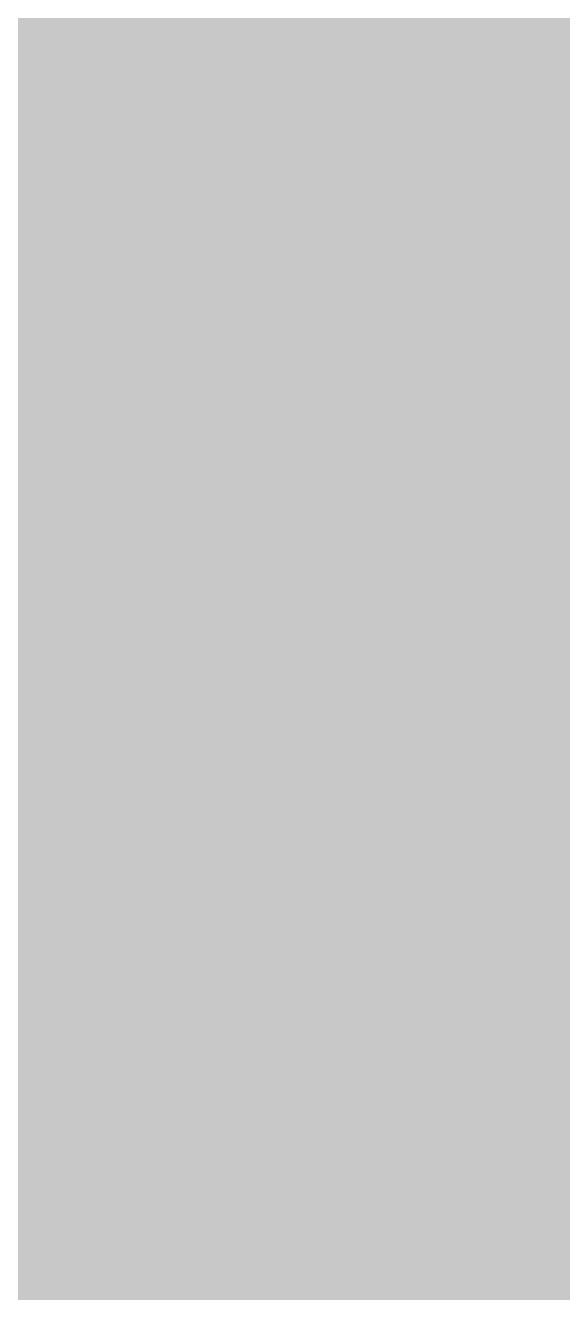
# Model space of a CAD drawing. Extents: x -6 to 196, y -52 to 46.
# Drawn here: x 81.93 to 85.75, y 24.01 to 33.04 of the extents above; entities that cross this region are included whole.
import ezdxf

# ---------------------------------------------------------------- set-up
doc = ezdxf.new("R2010")
doc.units = 0
doc.header["$MEASUREMENT"] = 0
doc.layers.get('0').update_dxf_attribs({"linetype": 'CONTINUOUS'})
for name, color, linetype in [('22-304-1_BOT', 7, 'CONTINUOUS'), ('22-304-1_DRD', 7, 'CONTINUOUS'), ('22-304-1_GND', 6, 'CONTINUOUS'), ('22-304-1_IN1', 4, 'CONTINUOUS'), ('22-304-1_SMT', 5, 'CONTINUOUS'), ('22-304-1_SPT', 10, 'CONTINUOUS'), ('22-304-1_SST', 14, 'CONTINUOUS'), ('22-304-1_TOP', 9, 'CONTINUOUS'), ('THRUHOLE_TAP', 13, 'CONTINUOUS')]:
    doc.layers.add(name, color=color, linetype=linetype)

# ---------------------------------------------------------------- blocks, each defined once
blk = doc.blocks.new('ROUND_57')
at = {"const_width": 0.35052}
blk.add_lwpolyline([(-0.17526, 0, 1), (0.17526, 0, 1)], format="xyb", close=True, dxfattribs=at)
blk = doc.blocks.new('ROUND_85')
at = {"const_width": 0.0635}
blk.add_lwpolyline([(-0.03175, 0, 1), (0.03175, 0, 1)], format="xyb", close=True, dxfattribs=at)
blk = doc.blocks.new('RECTANGLE_5')
blk.add_solid([(0.4826, 0.4064), (0.4826, -0.4064), (-0.4826, 0.4064), (-0.4826, -0.4064)])
blk = doc.blocks.new('ROUND_88')
at = {"const_width": 0.10033}
blk.add_lwpolyline([(-0.050164, 0, 1), (0.050164, 0, 1)], format="xyb", close=True, dxfattribs=at)

msp = doc.modelspace()

# ---------------------------------------------------------------- linework, layer by layer
at = {"layer": '22-304-1_BOT', "const_width": 0.254}
for points in [[(81.8388, 40.5892), (81.8388, -4.064)], [(82.0674, 40.3606), (82.0674, -4.064)], [(82.296, 40.132), (82.296, -4.064)], [(82.5246, 39.9034), (82.5246, -4.064)], [(82.7532, 39.6748), (82.7532, -4.064)], [(82.9818, 39.4462), (82.9818, -4.064)], [(83.2104, 39.2176), (83.2104, -4.064)], [(83.439, 38.989), (83.439, -4.064)], [(83.6676, 38.7604), (83.6676, -4.064)], [(83.8962, 38.5318), (83.8962, -4.064)], [(84.1248, 38.3032), (84.1248, -4.064)], [(84.3534, 38.0746), (84.3534, -4.064)], [(84.582, 37.846), (84.582, 0.76454)], [(84.8106, 37.6174), (84.8106, 1.4478)], [(85.0392, 37.3888), (85.0392, 1.86944)], [(85.2678, 37.1602), (85.2678, 2.19202)], [(85.4964, 36.9316), (85.4964, 2.44856)], [(85.725, 36.703), (85.725, 21.44268)], [(89.4588, 32.9692), (77.80528, 32.9692)], [(89.6874, 32.7406), (78.02626, 32.7406)], [(89.916, 32.512), (78.25486, 32.512)], [(90.1446, 32.2834), (78.48346, 32.2834)], [(90.3732, 32.0548), (78.67142, 32.0548)], [(90.6018, 31.8262), (78.74508, 31.8262)], [(90.8304, 31.5976), (78.75016, 31.5976)], [(91.059, 31.369), (78.75016, 31.369)], [(91.2876, 31.1404), (78.75016, 31.1404)], [(91.5162, 30.9118), (78.75016, 30.9118)], [(91.7448, 30.6832), (78.75016, 30.6832)], [(91.9734, 30.4546), (78.75016, 30.4546)], [(92.202, 30.226), (78.75016, 30.226)], [(92.4306, 29.9974), (78.75016, 29.9974)], [(92.6592, 29.7688), (78.75016, 29.7688)], [(92.8878, 29.5402), (78.75016, 29.5402)], [(93.1164, 29.3116), (78.75016, 29.3116)], [(93.345, 29.083), (78.75016, 29.083)], [(93.5736, 28.8544), (78.75016, 28.8544)], [(93.8022, 28.6258), (78.7781, 28.6258)], [(94.0308, 28.3972), (78.75778, 28.3972)], [(94.2594, 28.1686), (78.64602, 28.1686)], [(94.488, 27.94), (78.33868, 27.94)], [(94.7166, 27.7114), (56.5785, 27.7114)], [(94.9452, 27.4828), (56.73852, 27.4828)], [(95.1738, 27.2542), (56.8198, 27.2542)], [(95.4024, 27.0256), (56.84012, 27.0256)], [(95.631, 26.797), (56.8071, 26.797)], [(95.8596, 26.5684), (56.71058, 26.5684)], [(96.0882, 26.3398), (56.5277, 26.3398)], [(96.3168, 26.1112), (56.52516, 26.1112)], [(96.5454, 25.8826), (74.76744, 25.8826)], [(96.774, 25.654), (74.92238, 25.654)], [(97.0026, 25.4254), (74.97064, 25.4254)], [(97.2312, 25.1968), (74.94016, 25.1968)], [(97.4598, 24.9682), (74.8157, 24.9682)], [(97.6884, 24.7396), (74.44232, 24.7396)], [(97.917, 24.511), (56.52516, 24.511)], [(98.1456, 24.2824), (56.52516, 24.2824)], [(98.3742, 24.0538), (56.52516, 24.0538)]]:
    msp.add_lwpolyline(points, dxfattribs=at)
at = {"layer": '22-304-1_DRD', "const_width": 0.254}
for points in [[(83.058, 33.528), (82.677, 33.147)], [(83.058, 33.528), (82.677, 33.147)], [(83.947, 33.147), (83.566, 33.528)], [(83.947, 33.147), (83.566, 33.528)], [(82.677, 33.147), (82.677, 32.639)], [(82.677, 33.147), (82.677, 32.639)], [(83.947, 32.639), (83.947, 33.147)], [(83.947, 32.639), (83.947, 33.147)], [(82.677, 32.639), (83.058, 32.258)], [(82.677, 32.639), (83.058, 32.258)], [(83.566, 32.258), (83.947, 32.639)], [(83.566, 32.258), (83.947, 32.639)], [(83.058, 32.258), (83.566, 32.258)], [(83.058, 32.258), (83.566, 32.258)], [(85.979, 31.0388), (85.598, 30.6578)], [(85.979, 31.0388), (85.598, 30.6578)], [(85.598, 30.6578), (85.598, 30.1498)], [(85.598, 30.6578), (85.598, 30.1498)], [(85.598, 30.1498), (85.979, 29.7688)], [(85.598, 30.1498), (85.979, 29.7688)], [(82.931, 29.21), (82.55, 28.829)], [(83.439, 29.21), (82.931, 29.21)], [(83.82, 28.829), (83.439, 29.21)], [(84.836, 29.083), (84.455, 28.702)], [(84.836, 29.083), (84.455, 28.702)], [(85.344, 29.083), (84.836, 29.083)], [(85.344, 29.083), (84.836, 29.083)], [(85.725, 28.702), (85.344, 29.083)], [(85.725, 28.702), (85.344, 29.083)], [(82.55, 28.829), (82.55, 28.321)], [(83.82, 28.321), (83.82, 28.829)], [(84.455, 28.702), (84.455, 28.194)], [(84.455, 28.702), (84.455, 28.194)], [(85.725, 28.194), (85.725, 28.702)], [(85.725, 28.194), (85.725, 28.702)], [(82.55, 28.321), (82.931, 27.94)], [(83.439, 27.94), (83.82, 28.321)], [(84.455, 28.194), (84.836, 27.813)], [(84.455, 28.194), (84.836, 27.813)], [(85.344, 27.813), (85.725, 28.194)], [(85.344, 27.813), (85.725, 28.194)], [(82.931, 27.94), (83.439, 27.94)], [(84.836, 27.813), (85.344, 27.813)], [(84.836, 27.813), (85.344, 27.813)]]:
    msp.add_lwpolyline(points, dxfattribs=at)
at = {"layer": '22-304-1_IN1'}
for points, const_width in [([(82.0166, 39.9034), (82.0166, 26.035)], 0.254), ([(82.2452, 39.6748), (82.2452, 26.035)], 0.254), ([(82.4738, 39.4462), (82.4738, 26.035)], 0.254), ([(84.074, 37.846), (84.074, 26.035)], 0.254), ([(84.3026, 37.6174), (84.3026, 26.035)], 0.254), ([(84.5312, 37.3888), (84.5312, 28.829)], 0.254), ([(84.7598, 37.1602), (84.7598, 29.03728)], 0.254), ([(84.9884, 36.9316), (84.9884, 29.11602)], 0.254), ([(85.217, 36.703), (85.217, 29.11094)], 0.254), ([(85.4456, 36.4744), (85.4456, 29.02204)], 0.254), ([(85.6742, 36.2458), (85.6742, 30.7848)], 0.254), ([(20.32, 33.655), (20.955, 34.29), (24.892, 34.29), (26.035, 33.147), (48.768, 33.147), (52.451, 29.464), (56.388, 29.464), (58.166, 27.686), (74.676, 27.686), (77.851, 24.511), (96.901, 24.511), (100.584, 20.828), (184.15, 20.828), (185.42, 19.558), (185.42, 3.175), (187.24118, 1.34874), (187.325, 1.34874)], 0.635), ([(82.67446, 33.1216), (77.68844, 33.1216)], 0.254), ([(87.249, 33.1216), (83.947, 33.1216)], 0.254), ([(82.63636, 32.893), (77.84338, 32.893)], 0.254), ([(87.249, 32.893), (83.98764, 32.893)], 0.254), ([(82.67446, 32.6644), (77.89164, 32.6644)], 0.254), ([(87.249, 32.6644), (83.947, 32.6644)], 0.254), ([(82.7024, 32.59836), (82.7024, 29.04744)], 0.254), ([(83.8454, 32.47644), (83.8454, 28.72232)], 0.254), ([(82.81416, 32.4358), (77.86116, 32.4358)], 0.254), ([(87.249, 32.4358), (83.80984, 32.4358)], 0.254), ([(82.931, 32.3342), (82.931, 29.20238)], 0.254), ([(83.6168, 32.28848), (83.6168, 29.0957)], 0.254), ([(87.249, 32.2072), (77.7367, 32.2072)], 0.254), ([(83.1596, 32.2326), (83.1596, 29.25064)], 0.254), ([(83.3882, 32.2199), (83.3882, 29.22016)], 0.254), ([(87.249, 31.9786), (80.35544, 31.9786)], 0.254), ([(87.249, 31.75), (80.51038, 31.75)], 0.254), ([(87.249, 31.5214), (80.55864, 31.5214)], 0.254), ([(87.249, 31.2928), (80.52816, 31.2928)], 0.254), ([(86.08568, 31.0642), (80.4037, 31.0642)], 0.254), ([(85.7123, 30.8356), (80.03032, 30.8356)], 0.254), ([(85.58784, 30.607), (73.914, 30.607)], 0.254), ([(85.55736, 30.3784), (74.1426, 30.3784)], 0.254), ([(85.60562, 30.1498), (74.3712, 30.1498)], 0.254), ([(85.6742, 30.0228), (85.6742, 28.78836)], 0.254), ([(85.75802, 29.9212), (74.5998, 29.9212)], 0.254), ([(87.249, 29.6926), (74.8284, 29.6926)], 0.254), ([(87.249, 29.464), (75.057, 29.464)], 0.254), ([(83.03768, 29.2354), (78.25232, 29.2354)], 0.254), ([(87.249, 29.2354), (83.33232, 29.2354)], 0.254), ([(82.6643, 29.0068), (78.6257, 29.0068)], 0.254), ([(84.709, 29.0068), (83.7057, 29.0068)], 0.254), ([(87.249, 29.0068), (85.471, 29.0068)], 0.254), ([(82.53984, 28.7782), (78.75016, 28.7782)], 0.254), ([(84.49818, 28.7782), (83.83016, 28.7782)], 0.254), ([(87.249, 28.7782), (85.67928, 28.7782)], 0.254), ([(82.50936, 28.5496), (78.78064, 28.5496)], 0.254), ([(84.42198, 28.5496), (83.86064, 28.5496)], 0.254), ([(87.249, 28.5496), (85.75802, 28.5496)], 0.254), ([(83.8454, 28.42768), (83.8454, 26.035)], 0.254), ([(82.55762, 28.321), (78.73238, 28.321)], 0.254), ([(84.42452, 28.321), (83.81238, 28.321)], 0.254), ([(87.249, 28.321), (85.75294, 28.321)], 0.254), ([(82.71002, 28.0924), (78.57744, 28.0924)], 0.254), ([(82.7024, 28.10002), (82.7024, 26.035)], 0.254), ([(83.6168, 28.0543), (83.6168, 26.035)], 0.254), ([(84.51342, 28.0924), (83.65744, 28.0924)], 0.254), ([(84.5312, 28.067), (84.5312, 26.035)], 0.254), ([(87.249, 28.0924), (85.66404, 28.0924)], 0.254), ([(85.6742, 28.10764), (85.6742, 26.035)], 0.254), ([(82.931, 27.94762), (82.931, 26.035)], 0.254), ([(84.74964, 27.8638), (76.6572, 27.8638)], 0.254), ([(83.1596, 27.89936), (83.1596, 26.035)], 0.254), ([(83.3882, 27.92984), (83.3882, 26.035)], 0.254), ([(84.7598, 27.85618), (84.7598, 26.035)], 0.254), ([(87.249, 27.8638), (85.43036, 27.8638)], 0.254), ([(85.4456, 27.87142), (85.4456, 26.035)], 0.254), ([(84.9884, 27.77998), (84.9884, 26.035)], 0.254), ([(85.217, 27.78252), (85.217, 26.035)], 0.254), ([(87.249, 27.6352), (76.8858, 27.6352)], 0.254), ([(87.249, 27.4066), (77.1144, 27.4066)], 0.254), ([(87.249, 27.178), (77.343, 27.178)], 0.254), ([(87.249, 26.9494), (77.5716, 26.9494)], 0.254), ([(87.249, 26.7208), (77.8002, 26.7208)], 0.254), ([(87.249, 26.4922), (78.0288, 26.4922)], 0.254), ([(87.249, 26.2636), (78.2574, 26.2636)], 0.254), ([(87.249, 26.035), (78.486, 26.035)], 0.254), ([(87.249, 25.58034), (78.486, 25.58034)], 0.254), ([(82.0166, 25.58034), (82.0166, 25.15616)], 0.254), ([(82.2452, 25.58034), (82.2452, 25.15616)], 0.254), ([(82.4738, 25.58034), (82.4738, 25.15616)], 0.254), ([(82.7024, 25.58034), (82.7024, 25.15616)], 0.254), ([(82.931, 25.58034), (82.931, 25.15616)], 0.254), ([(83.1596, 25.58034), (83.1596, 25.15616)], 0.254), ([(83.3882, 25.58034), (83.3882, 25.15616)], 0.254), ([(83.6168, 25.58034), (83.6168, 25.15616)], 0.254), ([(83.8454, 25.58034), (83.8454, 25.15616)], 0.254), ([(84.074, 25.58034), (84.074, 25.15616)], 0.254), ([(84.3026, 25.58034), (84.3026, 25.15616)], 0.254), ([(84.5312, 25.58034), (84.5312, 25.15616)], 0.254), ([(84.7598, 25.58034), (84.7598, 25.15616)], 0.254), ([(84.9884, 25.58034), (84.9884, 25.15616)], 0.254), ([(85.217, 25.58034), (85.217, 25.15616)], 0.254), ([(85.4456, 25.58034), (85.4456, 25.15616)], 0.254), ([(85.6742, 25.58034), (85.6742, 25.15616)], 0.254), ([(96.3676, 25.4254), (77.84846, 25.4254)], 0.254), ([(96.5962, 25.1968), (78.07706, 25.1968)], 0.254), ([(96.63684, 25.15616), (78.1177, 25.15616)], 0.254)]:
    msp.add_lwpolyline(points, dxfattribs=dict(at, const_width=const_width))
at = {"layer": '22-304-1_IN1', "const_width": 0.254}
for points in [[(83.312, 33.56864, 0.4142136), (82.63636, 32.893)], [(83.312, 33.56864, 0.4142136), (82.63636, 32.893)], [(83.98764, 32.893, 0.4142136), (83.312, 33.56864)], [(83.98764, 32.893, 0.4142136), (83.312, 33.56864)], [(82.63636, 32.893, 0.4142136), (83.312, 32.21736)], [(82.63636, 32.893, 0.4142136), (83.312, 32.21736)], [(83.312, 32.21736, 0.4142136), (83.98764, 32.893)], [(83.312, 32.21736, 0.4142136), (83.98764, 32.893)], [(86.233, 31.07944, 0.4142136), (85.55736, 30.4038)], [(86.233, 31.07944, 0.4142136), (85.55736, 30.4038)], [(85.55736, 30.4038, 0.4142136), (86.233, 29.72816)], [(85.55736, 30.4038, 0.4142136), (86.233, 29.72816)], [(83.185, 29.25064, 0.4142136), (82.50936, 28.575)], [(83.86064, 28.575, 0.4142136), (83.185, 29.25064)], [(85.09, 29.12364, 0.4142136), (84.41436, 28.448)], [(85.09, 29.12364, 0.4142136), (84.41436, 28.448)], [(85.76564, 28.448, 0.4142136), (85.09, 29.12364)], [(85.76564, 28.448, 0.4142136), (85.09, 29.12364)], [(82.50936, 28.575, 0.4142136), (83.185, 27.89936)], [(83.185, 27.89936, 0.4142136), (83.86064, 28.575)], [(84.41436, 28.448, 0.4142136), (85.09, 27.77236)], [(84.41436, 28.448, 0.4142136), (85.09, 27.77236)], [(85.09, 27.77236, 0.4142136), (85.76564, 28.448)], [(85.09, 27.77236, 0.4142136), (85.76564, 28.448)]]:
    msp.add_lwpolyline(points, format="xyb", dxfattribs=at)
at = {"layer": '22-304-1_SST', "const_width": 0.1524}
for points in [[(82.1055, 32.8295), (82.1055, 35.7505), (80.4672, 35.7505), (80.4672, 32.8295), (82.1055, 32.8295)], [(85.9155, 32.8295), (85.9155, 35.7505), (84.2772, 35.7505), (84.2772, 32.8295), (85.9155, 32.8295)], [(82.296, 28.448), (82.296, 32.512), (77.724, 32.512), (77.724, 30.734), (77.978, 30.48), (77.724, 30.226), (77.724, 28.448), (82.296, 28.448)], [(84.0105, 29.6545), (84.0105, 32.5755), (82.3722, 32.5755), (82.3722, 29.6545), (84.0105, 29.6545)], [(85.9155, 29.6545), (85.9155, 32.5755), (84.2772, 32.5755), (84.2772, 29.6545), (85.9155, 29.6545)], [(80.4545, 28.1305), (80.4545, 25.2095), (82.0928, 25.2095), (82.0928, 28.1305), (80.4545, 28.1305)], [(84.0105, 25.2095), (84.0105, 28.1305), (82.3722, 28.1305), (82.3722, 25.2095), (84.0105, 25.2095)], [(85.9155, 25.2095), (85.9155, 28.1305), (84.2772, 28.1305), (84.2772, 25.2095), (85.9155, 25.2095)], [(83.24342, 24.71928), (83.24342, 24.36368), (83.41106, 24.2443), (83.58124, 24.2443), (83.75142, 24.36368), (83.75142, 24.71928), (82.73542, 24.71928)], [(85.02142, 24.71928), (85.02142, 24.36368), (85.18906, 24.2443), (85.35924, 24.2443), (85.52942, 24.36368), (85.52942, 24.71928), (84.51342, 24.71928)], [(83.24342, 24.4221), (82.73542, 24.2443)], [(85.02142, 24.4221), (84.51342, 24.2443)], [(82.73542, 23.4061), (82.73542, 23.88108), (83.41106, 23.4061), (83.58124, 23.4061), (83.75142, 23.46706), (83.75142, 23.82266), (83.58124, 23.88108)]]:
    msp.add_lwpolyline(points, dxfattribs=at)
at = {"layer": '22-304-1_TOP'}
for points, const_width in [([(75.565, 31.115), (77.216, 31.115), (78.74, 32.639), (82.042, 32.639), (83.693, 34.29), (86.106, 34.29), (100.203, 20.193), (125.73, 20.193), (127, 18.923), (127, 18.796)], 0.2032), ([(83.8708, 33.86074), (82.56778, 32.56026)], 0.254), ([(83.9978, 33.86074), (83.9978, 29.63926)], 0.254), ([(84.2264, 33.86074), (84.2264, 29.63926)], 0.254), ([(84.27974, 33.86074), (84.27974, 32.84474)], 0.254), ([(83.7692, 33.75914), (83.7692, 32.56026)], 0.254), ([(83.5406, 33.53054), (83.5406, 32.56026)], 0.254), ([(85.09, 33.5788), (85.09, 31.8262)], 0.2032), ([(83.312, 33.30194), (83.312, 32.56026)], 0.254), ([(84.27974, 33.0962), (83.10372, 33.0962)], 0.254), ([(83.0834, 33.07334), (83.0834, 32.56026)], 0.254), ([(82.8548, 32.84474), (82.8548, 32.56026)], 0.254), ([(84.27974, 32.8676), (82.87512, 32.8676)], 0.254), ([(83.312, 32.893), (83.185, 32.766), (83.185, 31.8262)], 0.2032), ([(83.185, 31.8262), (83.185, 32.766), (83.312, 32.893)], 0.2032), ([(84.66074, 32.84474), (84.27974, 32.84474)], 0.254), ([(84.455, 32.84474), (84.455, 32.56026)], 0.254), ([(84.66074, 32.84474), (84.66074, 32.56026)], 0.254), ([(85.90026, 32.84474), (85.51926, 32.84474)], 0.254), ([(85.51926, 32.84474), (85.51926, 32.56026)], 0.254), ([(85.598, 32.84474), (85.598, 32.56026)], 0.254), ([(85.8266, 32.84474), (85.8266, 32.56026)], 0.254), ([(84.66074, 32.639), (82.64652, 32.639)], 0.254), ([(87.14994, 32.639), (85.51926, 32.639)], 0.254), ([(83.99526, 32.56026), (82.56778, 32.56026)], 0.254), ([(82.6262, 32.61614), (82.6262, 32.56026)], 0.254), ([(83.185, 32.56026), (83.185, 31.8262)], 0.254), ([(83.99526, 32.56026), (83.99526, 31.13786)], 0.254), ([(84.27974, 32.56026), (84.27974, 31.13786)], 0.254), ([(84.66074, 32.56026), (84.27974, 32.56026)], 0.254), ([(85.90026, 32.56026), (85.51926, 32.56026)], 0.254), ([(82.37474, 32.36722), (82.34426, 32.33674)], 0.254), ([(82.37474, 32.36722), (82.37474, 31.13786)], 0.254), ([(84.27974, 32.4104), (83.99526, 32.4104)], 0.254), ([(82.11566, 32.21736), (82.11566, 30.66034)], 0.254), ([(82.37474, 32.1818), (82.11566, 32.1818)], 0.254), ([(82.169, 32.23006), (82.169, 30.57652)], 0.254), ([(84.27974, 32.1818), (83.99526, 32.1818)], 0.254), ([(82.37474, 31.9532), (82.11566, 31.9532)], 0.254), ([(84.27974, 31.9532), (83.99526, 31.9532)], 0.254), ([(82.37474, 31.8262), (83.185, 31.8262)], 0.254), ([(83.99526, 31.8262), (83.185, 31.8262)], 0.254), ([(82.37474, 31.7246), (82.11566, 31.7246)], 0.254), ([(84.27974, 31.7246), (83.99526, 31.7246)], 0.254), ([(82.11566, 31.496), (81.153, 31.496)], 0.254), ([(82.37474, 31.496), (82.11566, 31.496)], 0.254), ([(84.27974, 31.496), (83.99526, 31.496)], 0.254), ([(82.37474, 31.2674), (82.11566, 31.2674)], 0.254), ([(84.27974, 31.2674), (83.99526, 31.2674)], 0.254), ([(82.37474, 31.13786), (82.37474, 31.09214)], 0.254), ([(83.99526, 31.13786), (83.99526, 31.09214)], 0.254), ([(84.27974, 31.13786), (84.27974, 31.09214)], 0.254), ([(82.37474, 31.0388), (82.11566, 31.0388)], 0.254), ([(82.37474, 31.09214), (82.37474, 30.76702)], 0.254), ([(83.99526, 31.09214), (83.99526, 29.66974)], 0.254), ([(84.27974, 31.0388), (83.99526, 31.0388)], 0.254), ([(84.27974, 31.09214), (84.27974, 29.66974)], 0.254), ([(82.37474, 30.8102), (82.11566, 30.8102)], 0.254), ([(84.27974, 30.8102), (83.99526, 30.8102)], 0.254), ([(82.11566, 30.66034), (80.19034, 30.66034)], 0.254), ([(82.29854, 30.70606), (81.8896, 30.29966)], 0.254), ([(81.9404, 30.66034), (81.9404, 30.34792)], 0.254), ([(82.17154, 30.5816), (79.82966, 30.5816)], 0.254), ([(84.27974, 30.5816), (83.99526, 30.5816)], 0.254), ([(81.153, 29.464), (81.661, 29.464), (82.6008, 30.4038), (83.185, 30.4038)], 0.2032), ([(125.984, 18.796), (125.095, 19.685), (100.076, 19.685), (90.551, 29.21), (83.82, 29.21), (83.185, 29.845), (83.185, 30.4038)], 0.2032), ([(84.27974, 30.4038), (85.09, 30.4038)], 0.254), ([(85.90026, 30.4038), (85.09, 30.4038)], 0.254), ([(85.09, 30.4038), (86.233, 30.4038)], 0.2032), ([(86.233, 30.4038), (85.09, 30.4038)], 0.2032), ([(81.94294, 30.353), (79.82966, 30.353)], 0.254), ([(81.8896, 30.29966), (80.19034, 30.29966)], 0.254), ([(84.27974, 30.353), (83.99526, 30.353)], 0.254), ([(84.27974, 30.1244), (83.99526, 30.1244)], 0.254), ([(84.27974, 29.8958), (83.99526, 29.8958)], 0.254), ([(82.4738, 29.66974), (82.11566, 29.3116)], 0.254), ([(82.79384, 29.6672), (82.46872, 29.6672)], 0.254), ([(82.79384, 29.66974), (82.4738, 29.66974)], 0.254), ([(82.6262, 29.66974), (82.6262, 28.11526)], 0.254), ([(83.99526, 29.66974), (83.96478, 29.66974)], 0.254), ([(83.96478, 29.66974), (83.9978, 29.63926)], 0.254), ([(90.12174, 29.6672), (83.96732, 29.6672)], 0.254), ([(85.90026, 29.66974), (84.27974, 29.66974)], 0.254), ([(84.455, 29.66974), (84.455, 29.63926)], 0.254), ([(84.6836, 29.66974), (84.6836, 29.63926)], 0.254), ([(84.9122, 29.66974), (84.9122, 29.63926)], 0.254), ([(85.1408, 29.66974), (85.1408, 29.63926)], 0.254), ([(85.3694, 29.66974), (85.3694, 29.63926)], 0.254), ([(85.598, 29.66974), (85.598, 29.63926)], 0.254), ([(85.8266, 29.66974), (85.8266, 29.63926)], 0.254), ([(82.3976, 29.59354), (82.3976, 28.11526)], 0.254), ([(82.8548, 29.57068), (82.8548, 28.11526)], 0.254), ([(90.15222, 29.63926), (83.9978, 29.63926)], 0.254), ([(82.88274, 29.54274), (83.51266, 28.91282)], 0.254), ([(82.98434, 29.4386), (82.24012, 29.4386)], 0.254), ([(82.11566, 29.3116), (82.11566, 28.62834)], 0.254), ([(82.169, 29.36494), (82.169, 27.09926)], 0.254), ([(83.0834, 29.33954), (83.0834, 28.11526)], 0.254), ([(83.21294, 29.21), (82.11566, 29.21)], 0.254), ([(83.312, 29.11094), (83.312, 28.11526)], 0.254), ([(83.44154, 28.9814), (82.11566, 28.9814)], 0.254), ([(83.5406, 28.88488), (83.5406, 28.11526)], 0.254), ([(90.40114, 28.7528), (82.11566, 28.7528)], 0.254), ([(83.7692, 28.78328), (83.7692, 28.11526)], 0.254), ([(90.3732, 28.78074), (83.82, 28.78074)], 0.254), ([(83.9978, 28.78074), (83.9978, 27.09926)], 0.254), ([(84.2264, 28.78074), (84.2264, 27.09672)], 0.254), ([(84.455, 28.78074), (84.455, 28.11526)], 0.254), ([(84.6836, 28.78074), (84.6836, 28.11526)], 0.254), ([(84.9122, 28.78074), (84.9122, 28.11526)], 0.254), ([(85.1408, 28.78074), (85.1408, 28.11526)], 0.254), ([(85.3694, 28.78074), (85.3694, 28.11526)], 0.254), ([(85.598, 28.78074), (85.598, 28.11526)], 0.254), ([(85.8266, 28.78074), (85.8266, 28.11526)], 0.254), ([(82.11566, 28.62834), (80.19034, 28.62834)], 0.254), ([(81.9404, 28.62834), (81.9404, 28.11526)], 0.254), ([(90.62974, 28.5242), (78.7781, 28.5242)], 0.254), ([(83.185, 27.3812), (83.185, 28.575)], 0.2032), ([(85.09, 28.448), (85.09, 27.3812)], 0.2032), ([(85.09, 27.3812), (85.09, 28.448)], 0.2032), ([(90.85834, 28.2956), (78.75016, 28.2956)], 0.254), ([(82.09026, 28.11526), (80.46974, 28.11526)], 0.254), ([(82.09026, 28.11526), (82.09026, 27.09926)], 0.254), ([(82.37474, 28.067), (82.09026, 28.067)], 0.254), ([(82.37474, 28.11526), (82.37474, 27.09926)], 0.254), ([(83.99526, 28.11526), (82.37474, 28.11526)], 0.254), ([(83.185, 28.11526), (83.185, 27.3812)], 0.254), ([(83.99526, 28.11526), (83.99526, 27.09926)], 0.254), ([(84.27974, 28.067), (83.99526, 28.067)], 0.254), ([(85.90026, 28.11526), (84.27974, 28.11526)], 0.254), ([(84.27974, 28.11526), (84.27974, 27.09164)], 0.254), ([(85.09, 28.11526), (85.09, 27.3812)], 0.254), ([(82.37474, 27.8384), (82.09026, 27.8384)], 0.254), ([(84.27974, 27.8384), (83.99526, 27.8384)], 0.254), ([(82.37474, 27.6098), (82.09026, 27.6098)], 0.254), ([(84.27974, 27.6098), (83.99526, 27.6098)], 0.254), ([(82.37474, 27.3812), (82.09026, 27.3812)], 0.254), ([(82.37474, 27.3812), (83.185, 27.3812)], 0.254), ([(83.99526, 27.3812), (83.185, 27.3812)], 0.254), ([(84.27974, 27.3812), (83.99526, 27.3812)], 0.254), ([(84.27974, 27.3812), (85.09, 27.3812)], 0.254), ([(85.90026, 27.3812), (85.09, 27.3812)], 0.254), ([(82.37474, 27.1526), (82.09026, 27.1526)], 0.254), ([(84.27974, 27.1526), (83.99526, 27.1526)], 0.254), ([(82.37474, 27.09926), (82.09026, 27.09926)], 0.254), ([(84.201, 27.09926), (83.99526, 27.09926)], 0.254), ([(85.09, 25.9588), (84.9122, 25.9588), (84.201, 26.67), (82.042, 26.67), (81.3308, 25.9588), (81.28, 25.9588)], 0.2032), ([(75.5396, 24.13), (81.28, 24.13), (83.1088, 25.9588), (83.185, 25.9588)], 0.2032), ([(124.3584, 18.3896), (124.079, 18.669), (99.822, 18.669), (94.996, 23.495), (85.598, 23.495), (83.185, 25.908), (83.185, 25.9588)], 0.2032), ([(130.683, 17.018), (130.556, 17.145), (130.556, 17.272), (129.794, 18.034), (129.794, 18.796), (129.54, 19.05), (128.27, 19.05), (126.873, 17.653), (126.111, 17.653), (124.587, 19.177), (99.949, 19.177), (95.123, 24.003), (87.0458, 24.003), (85.09, 25.9588)], 0.2032)]:
    msp.add_lwpolyline(points, dxfattribs=dict(at, const_width=const_width))
at = {"layer": '22-304-1_TOP', "const_width": 0.254}
for points in [[(82.11566, 32.21736, 0.1543181), (82.34466, 32.33634)], [(82.11566, 32.21736, 0.1543181), (82.34466, 32.33634)], [(82.37474, 30.76702, 0.0572349), (82.29828, 30.70631)], [(82.37474, 30.76702, 0.0572349), (82.29828, 30.70631)], [(82.79384, 29.66974, 0.0912937), (82.88191, 29.54191)], [(82.79384, 29.66974, 0.0912937), (82.88191, 29.54191)], [(83.51774, 28.90774, 0.1989124), (83.82, 28.78254)], [(84.27974, 27.09164, 0.0461879), (84.201, 27.09893)], [(84.27974, 27.09164, 0.0461879), (84.201, 27.09893)]]:
    msp.add_lwpolyline(points, format="xyb", dxfattribs=at)

# ---------------------------------------------------------------- block references
at = {"layer": '22-304-1_BOT'}
for p in [(83.312, 32.893), (83.185, 28.575), (85.09, 28.448)]:
    msp.add_blockref('ROUND_57', p, dxfattribs=at)
at = {"layer": '22-304-1_GND'}
for p in [(83.312, 32.893), (83.185, 28.575), (85.09, 28.448)]:
    msp.add_blockref('ROUND_85', p, dxfattribs=at)
at = {"layer": '22-304-1_IN1'}
for p in [(83.312, 32.893), (83.185, 28.575), (85.09, 28.448)]:
    msp.add_blockref('ROUND_57', p, dxfattribs=at)
at = {"layer": '22-304-1_SMT'}
for p in [(83.185, 31.8262), (85.09, 31.8262), (83.185, 30.4038), (85.09, 30.4038), (83.185, 27.3812), (85.09, 27.3812), (83.185, 25.9588), (85.09, 25.9588)]:
    msp.add_blockref('RECTANGLE_5', p, dxfattribs=at)
at = {"layer": '22-304-1_SPT'}
for p in [(83.185, 31.8262), (85.09, 31.8262), (83.185, 30.4038), (85.09, 30.4038), (83.185, 27.3812), (85.09, 27.3812), (83.185, 25.9588), (85.09, 25.9588)]:
    msp.add_blockref('RECTANGLE_5', p, dxfattribs=at)
at = {"layer": '22-304-1_TOP'}
for name, p in [('ROUND_57', (83.312, 32.893)), ('RECTANGLE_5', (83.185, 31.8262)), ('RECTANGLE_5', (85.09, 31.8262)), ('RECTANGLE_5', (83.185, 30.4038)), ('RECTANGLE_5', (85.09, 30.4038)), ('ROUND_57', (83.185, 28.575)), ('ROUND_57', (85.09, 28.448)), ('RECTANGLE_5', (83.185, 27.3812)), ('RECTANGLE_5', (85.09, 27.3812)), ('RECTANGLE_5', (83.185, 25.9588)), ('RECTANGLE_5', (85.09, 25.9588))]:
    msp.add_blockref(name, p, dxfattribs=at)
at = {"layer": 'THRUHOLE_TAP'}
for p in [(83.312, 32.893), (83.185, 28.575), (85.09, 28.448)]:
    msp.add_blockref('ROUND_88', p, dxfattribs=at)

doc.saveas('drawing.dxf')
